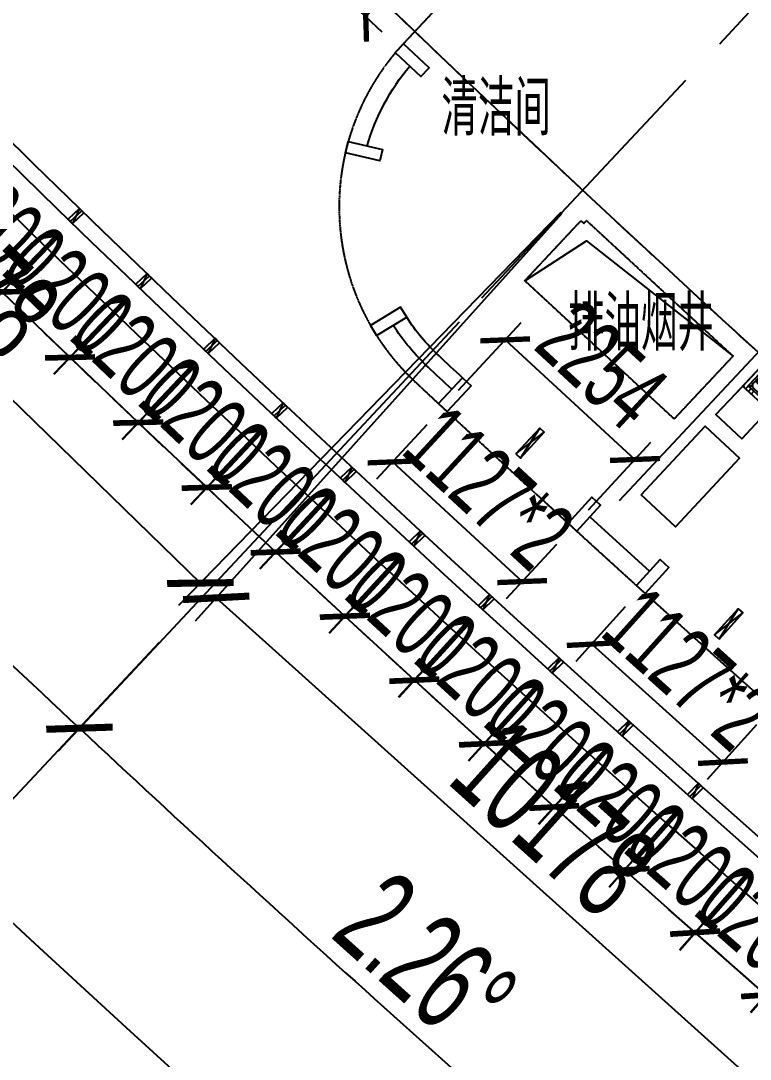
# Model space of a CAD drawing. Extents: x -668578 to 2331563, y -1202445 to 1620273.
# Drawn here: x 976284 to 985599, y 90688 to 103955 of the extents above; entities that cross this region are included whole.
import ezdxf
from ezdxf.enums import TextEntityAlignment as Align

# ---------------------------------------------------------------- set-up
doc = ezdxf.new("R2010")
doc.units = 0
doc.linetypes.add('CENTER2', pattern=[28.575, 19.05, -3.175, 3.175, -3.175])
doc.linetypes.add('DASH', pattern=[0.35, 0.25, -0.1])
doc.layers.get('0').update_dxf_attribs({"color": 8})
doc.layers.get('Defpoints').update_dxf_attribs({"color": 8})
for name, color, linetype in [('#标注', 8, 'Continuous'), ('#轴线', 8, 'CENTER2'), ('A-AL', 8, 'Continuous'), ('A-BEAM-PLAN-C', 8, 'Continuous'), ('A-DIMS-150', 8, 'Continuous'), ('A-WIND-FRAM', 8, 'Continuous'), ('AXIS', 8, 'Continuous'), ('dim', 8, 'Continuous'), ('外轮廓', 8, 'Continuous'), ('建-文字', 8, 'Continuous')]:
    doc.layers.add(name, color=color, linetype=linetype)
doc.layers.add('Def point', color=8, linetype='Continuous', plot=False)
doc.styles.add('JHZX', font='jrs.shx', dxfattribs={"width": 0.6, "bigfont": 'jhz.shx'})
doc.styles.add('XD2008', font='xd-hzs.shx', dxfattribs={"width": 0.7, "bigfont": 'xd-hztxt.shx'})
doc.dimstyles.new('JZBZ-300', dxfattribs={"dimscale": 300, "dimtxt": 3, "dimasz": 1.5, "dimexe": 1, "dimexo": 1, "dimgap": 0.5, "dimtad": 1, "dimdec": 0, "dimdsep": 46, "dimtxsty": 'JHZX', "dimblk1": 'ARCHTICK', "dimblk2": 'ARCHTICK', "dimsah": 1, "dimcen": 0, "dimclrd": 1, "dimclre": 1, "dimclrt": 2, "dimazin": 2, "dimtfac": 1, "dimtdec": 0, "dimtix": 1, "dimtmove": 0, "dimatfit": 3, "dimfxl": 0, "dimtolj": 1, "dimlwd": -1, "dimlwe": -1, "dimarcsym": 0})
doc.dimstyles.new('JZBZ-400', dxfattribs={"dimscale": 400, "dimtxt": 3, "dimasz": 1.5, "dimexe": 1, "dimexo": 1, "dimgap": 0.5, "dimtad": 1, "dimdec": 0, "dimdsep": 46, "dimtxsty": 'JHZX', "dimblk1": 'ARCHTICK', "dimblk2": 'ARCHTICK', "dimsah": 1, "dimcen": 0, "dimclrd": 1, "dimclre": 1, "dimclrt": 2, "dimazin": 2, "dimtfac": 1, "dimtdec": 0, "dimtix": 1, "dimtmove": 0, "dimatfit": 3, "dimfxl": 0, "dimtolj": 1, "dimlwd": -1, "dimlwe": -1, "dimarcsym": 0})

# ---------------------------------------------------------------- blocks, each defined once
blk = doc.blocks.new('_ARCHTICK')
at = {"color": 0, "linetype": 'ByBlock', "const_width": 0.15}
blk.add_lwpolyline([(-0.5, -0.5), (0.5, 0.5)], dxfattribs=at)
blk = doc.blocks.new('*D2939')
at = {"layer": '#标注', "ltscale": 300, "transparency": 16777216}
for p, q in [((-1773, -1481), (-9342, -7863)), ((165914, -92056), (164727, -101884))]:
    blk.add_line(p, q, dxfattribs=at)
blk.add_arc((197092, 166179), 269610, 220.13382, 263.11563, dxfattribs=at)
at = {"layer": 'Defpoints', "color": 0, "ltscale": 300, "transparency": 16777216}
for p in [(197092, 166179), (-1467, -1224), (40380, -53208), (165962, -91659)]:
    blk.add_point(p, dxfattribs=at)
at = {"layer": '#标注', "ltscale": 300, "transparency": 16777216, "xscale": 600, "yscale": 600, "zscale": 600}
for p, rotation in [((-9036, -7605), 130.1338192809485), ((164775, -101487), 353.1156299250187)]:
    blk.add_blockref('_ARCHTICK', p, dxfattribs=dict(at, rotation=rotation))
at = {"layer": '#标注', "ltscale": 300, "transparency": 16777216, "insert": (69342, -70334), "char_height": 1200, "attachment_point": 5, "rotation": 331.6247, "style": 'JHZX'}
blk.add_mtext('\\A1;42.98°', dxfattribs=at)
blk = doc.blocks.new('*D2925')
at = {"layer": '#标注', "ltscale": 300, "transparency": 16777216}
for p, q in [((12073, -16646), (6738, -21918)), ((19433, -23807), (14311, -29285))]:
    blk.add_line(p, q, dxfattribs=at)
blk.add_arc((197092, 166179), 267210, 224.65822, 226.92042, dxfattribs=at)
at = {"layer": 'Defpoints', "color": 0, "ltscale": 300, "transparency": 16777216}
for p in [(197092, 166179), (12357, -16365), (19707, -23515), (9510, -24122)]:
    blk.add_point(p, dxfattribs=at)
at = {"layer": '#标注', "ltscale": 300, "transparency": 16777216, "xscale": 600, "yscale": 600, "zscale": 600}
for p, rotation in [((7022, -21637), 134.658220760671), ((14584, -28993), 316.9204201115836)]:
    blk.add_blockref('_ARCHTICK', p, dxfattribs=dict(at, rotation=rotation))
at = {"layer": '#标注', "ltscale": 300, "transparency": 16777216, "insert": (11325, -24779), "char_height": 1200, "attachment_point": 5, "rotation": 315.7893, "style": 'JHZX'}
blk.add_mtext('\\A1;2.26°', dxfattribs=at)
blk = doc.blocks.new('*D2926')
at = {"layer": '#标注', "ltscale": 300, "transparency": 16777216}
for p, q in [((19433, -23807), (14311, -29285)), ((27071, -30671), (22169, -36347))]:
    blk.add_line(p, q, dxfattribs=at)
blk.add_arc((197092, 166179), 267210, 226.92042, 229.18262, dxfattribs=at)
at = {"layer": 'Defpoints', "color": 0, "ltscale": 300, "transparency": 16777216}
for p in [(197092, 166179), (19707, -23515), (27333, -30369), (17168, -31378)]:
    blk.add_point(p, dxfattribs=at)
at = {"layer": '#标注', "ltscale": 300, "transparency": 16777216, "xscale": 600, "yscale": 600, "zscale": 600}
for p, rotation in [((14584, -28993), 136.9204201115834), ((22430, -36045), 319.182619462497)]:
    blk.add_blockref('_ARCHTICK', p, dxfattribs=dict(at, rotation=rotation))
at = {"layer": '#标注', "ltscale": 300, "transparency": 16777216, "insert": (19007, -31962), "char_height": 1200, "attachment_point": 5, "rotation": 318.0515, "style": 'JHZX'}
blk.add_mtext('\\A1;2.26°', dxfattribs=at)
blk = doc.blocks.new('*U2924')
at = {"linetype": 'ByBlock'}
blk.add_line((0, -20), (0, 0), dxfattribs=at)
blk.add_circle((0, -24), 4, dxfattribs=at)
at = {"color": 253, "linetype": 'ByBlock', "style": 'JHZX', "width": 0.75}
blk.add_attdef('AXES', text='', height=4, dxfattribs=at).set_placement((0, -24), align=Align.MIDDLE_CENTER)
blk = doc.blocks.new('*D3023')
at = {"layer": '#标注', "transparency": 16777216}
for p, q in [((-133759, -13501), (-138440, -18710)), ((-138172, -18412), (-130603, -25216)), ((-126189, -20305), (-130870, -25513))]:
    blk.add_line(p, q, dxfattribs=at)
at = {"layer": 'Defpoints', "color": 0, "transparency": 16777216}
for p in [(-133491, -13204), (-125921, -20007), (-130603, -25216)]:
    blk.add_point(p, dxfattribs=at)
at = {"layer": '#标注', "transparency": 16777216, "xscale": 600, "yscale": 600, "zscale": 600}
for p, rotation in [((-138172, -18412), 138.0515178101667), ((-130603, -25216), 318.0515178101667)]:
    blk.add_blockref('_ARCHTICK', p, dxfattribs=dict(at, rotation=rotation))
at = {"layer": '#标注', "transparency": 16777216, "insert": (-133853, -21219), "char_height": 1200, "attachment_point": 5, "rotation": 318.0515, "style": 'JHZX'}
blk.add_mtext('\\A1;10178', dxfattribs=at)
blk = doc.blocks.new('*D3024')
at = {"layer": '#标注', "transparency": 16777216}
for p, q in [((-141066, -6393), (-145949, -11413)), ((-145670, -11126), (-138374, -18223)), ((-133770, -13491), (-138653, -18510))]:
    blk.add_line(p, q, dxfattribs=at)
at = {"layer": 'Defpoints', "color": 0, "transparency": 16777216}
for p in [(-140787, -6107), (-133491, -13204), (-138374, -18223)]:
    blk.add_point(p, dxfattribs=at)
at = {"layer": '#标注', "transparency": 16777216, "xscale": 600, "yscale": 600, "zscale": 600}
for p, rotation in [((-145670, -11126), 135.7893196351563), ((-138374, -18223), 315.7893196351563)]:
    blk.add_blockref('_ARCHTICK', p, dxfattribs=dict(at, rotation=rotation))
at = {"layer": '#标注', "transparency": 16777216, "insert": (-141464, -14101), "char_height": 1200, "attachment_point": 5, "rotation": 315.7893, "style": 'JHZX'}
blk.add_mtext('\\A1;10178', dxfattribs=at)
blk = doc.blocks.new('rgewg1500')
at = {"ltscale": 0.3}
for p, q in [((0, -2250), (0, -450)), ((150, -500), (20, -500)), ((100, -550), (100, -500)), ((150, -550), (150, -500)), ((0, -2100), (0, -550)), ((0, -550), (50, -550)), ((634, -550), (50, -550)), ((50, -2030), (50, -570)), ((70, -550), (150, -550)), ((75, -625), (75, -600)), ((114, -656), (87, -656)), ((87, -656), (108, -729)), ((172, -656), (114, -656)), ((297, -642), (172, -656)), ((341, -642), (297, -642)), ((407, -646), (318, -669)), ((429, -651), (341, -642)), ((445, -639), (407, -646)), ((505, -628), (445, -639)), ((495, -673), (505, -628)), ((633, -2045), (633, -555)), ((653, -535), (913, -535)), ((883, -2045), (933, -555)), ((2100, -550), (933, -550)), ((1400, -2050), (1400, -550)), ((1800, -2050), (1800, -550)), ((2100, -2050), (2100, -550)), ((108, -729), (107, -814)), ((108, -729), (123, -777)), ((210, -789), (183, -789)), ((183, -789), (204, -862)), ((268, -789), (210, -789)), ((393, -775), (268, -789)), ((437, -775), (393, -775)), ((503, -779), (414, -802)), ((525, -784), (437, -775)), ((496, -781), (495, -673)), ((541, -772), (503, -779)), ((601, -761), (541, -772)), ((591, -806), (601, -761)), ((107, -814), (99, -945)), ((204, -862), (203, -947)), ((204, -862), (219, -910)), ((593, -946), (591, -806)), ((99, -945), (94, -953)), ((94, -953), (101, -1054)), ((101, -1054), (102, -1154)), ((195, -953), (190, -1086)), ((203, -947), (195, -953)), ((592, -1148), (595, -973)), ((595, -973), (593, -946)), ((102, -1154), (92, -1211)), ((190, -1086), (198, -1187)), ((198, -1187), (198, -1287)), ((587, -1344), (592, -1148)), ((92, -1211), (89, -1272)), ((89, -1272), (198, -1265)), ((185, -1195), (314, -1203)), ((188, -1256), (185, -1195)), ((198, -1313), (188, -1256)), ((198, -1287), (188, -1344)), ((198, -1413), (198, -1313)), ((314, -1203), (354, -1226)), ((335, -1215), (407, -1203)), ((354, -1226), (392, -1249)), ((392, -1249), (403, -1258)), ((407, -1203), (442, -1206)), ((442, -1206), (553, -1209)), ((553, -1209), (595, -1210)), ((567, -1279), (558, -1266)), ((567, -1321), (558, -1334)), ((582, -1278), (567, -1321)), ((582, -1322), (567, -1279)), ((596, -1236), (582, -1278)), ((596, -1364), (582, -1322)), ((587, -1256), (592, -1452)), ((595, -1210), (609, -1210)), ((609, -1210), (596, -1236)), ((89, -1328), (198, -1335)), ((92, -1389), (89, -1328)), ((102, -1446), (92, -1389)), ((101, -1546), (102, -1446)), ((188, -1344), (185, -1405)), ((185, -1405), (314, -1397)), ((190, -1514), (198, -1413)), ((314, -1397), (354, -1374)), ((335, -1385), (407, -1397)), ((354, -1374), (392, -1351)), ((392, -1351), (403, -1342)), ((407, -1397), (442, -1394)), ((442, -1394), (553, -1391)), ((553, -1391), (595, -1390)), ((592, -1452), (595, -1627)), ((595, -1390), (609, -1390)), ((609, -1390), (596, -1364)), ((94, -1647), (101, -1546)), ((195, -1647), (190, -1514)), ((99, -1655), (94, -1647)), ((107, -1786), (99, -1655)), ((203, -1653), (195, -1647)), ((204, -1738), (203, -1653)), ((204, -1738), (219, -1690)), ((593, -1654), (591, -1794)), ((595, -1627), (593, -1654)), ((108, -1871), (107, -1786)), ((108, -1871), (123, -1823)), ((183, -1811), (204, -1738)), ((210, -1811), (183, -1811)), ((268, -1811), (210, -1811)), ((393, -1825), (268, -1811)), ((437, -1825), (393, -1825)), ((503, -1821), (414, -1798)), ((525, -1816), (437, -1825)), ((496, -1819), (495, -1927)), ((541, -1828), (503, -1821)), ((601, -1839), (541, -1828)), ((591, -1794), (601, -1839)), ((75, -2025), (75, -1975)), ((87, -1944), (108, -1871)), ((114, -1944), (87, -1944)), ((172, -1944), (114, -1944)), ((297, -1958), (172, -1944)), ((341, -1958), (297, -1958)), ((407, -1954), (318, -1931)), ((429, -1949), (341, -1958)), ((445, -1961), (407, -1954)), ((505, -1972), (445, -1961)), ((495, -1927), (505, -1972)), ((0, -2100), (50, -2100)), ((20, -2100), (150, -2100)), ((50, -2050), (634, -2050)), ((50, -2050), (50, -2050)), ((150, -2050), (70, -2050)), ((100, -2100), (100, -2050)), ((150, -2100), (150, -2050)), ((653, -2065), (863, -2065)), ((883, -2050), (2100, -2050))]:
    blk.add_line(p, q, dxfattribs=at)
for points in [[(0, -500), (450, -500), (450, 0), (0, 0)], [(0, -2100), (450, -2100), (450, -2600), (0, -2600)]]:
    blk.add_lwpolyline(points, close=True, dxfattribs=at)
blk.add_lwpolyline([(50, -2100), (50, -550)], dxfattribs=at)
blk.add_lwpolyline([(633, -2025), (125, -2025, -0.414214), (75, -1975), (75, -625, -0.414214), (125, -575), (633, -575)], format="xyb", dxfattribs=at)
for centre, radius, start, end in [((20, -520), 20, 90, 180), ((70, -570), 20, 90, 180), ((50, -600), 25, 0, 90), ((653, -555), 20, 90, 180), ((913, -555), 20, 0, 90), ((2050, -600), 50, 0, 90), ((20, -2080), 20, 180, 270), ((50, -2025), 25, 270, 0), ((70, -2030), 20, 180, 270), ((653, -2045), 20, 180, 270), ((863, -2045), 20, 270, 0), ((2050, -2000), 50, 270, 0)]:
    blk.add_arc(centre, radius, start, end, dxfattribs=at)
blk = doc.blocks.new('xvfvrwteg')
blk.add_line((959, -600), (97, -34))
for points in [[(-166, -160), (-40, -243), (207, 133), (82, 215)], [(948, -891), (822, -809), (1068, -432), (1194, -514)]]:
    blk.add_lwpolyline(points, close=True)
blk = doc.blocks.new('rbbnynytnyt')
for p, q in [((0, 0), (80, -450)), ((80, 0), (0, -450))]:
    blk.add_line(p, q)
blk.add_lwpolyline([(0, 0), (80, 0), (80, -450), (0, -450)], close=True)
blk = doc.blocks.new('*D2320')
at = {"layer": '#标注', "color": 1, "ltscale": 300, "transparency": 16777216}
for p, q in [((981469, 98793), (980828, 98098)), ((981031, 98319), (982687, 96790)), ((983125, 97265), (982484, 96570))]:
    blk.add_line(p, q, dxfattribs=at)
at = {"layer": 'Defpoints', "color": 0, "ltscale": 300, "transparency": 16777216}
for p in [(981672, 99014), (983329, 97485), (982687, 96790)]:
    blk.add_point(p, dxfattribs=at)
at = {"layer": '#标注', "color": 1, "ltscale": 300, "transparency": 16777216, "xscale": 450, "yscale": 450, "zscale": 450}
for p, rotation in [((981031, 98319), 137.2974702887697), ((982687, 96790), 317.2974702887697)]:
    blk.add_blockref('_ARCHTICK', p, dxfattribs=dict(at, rotation=rotation))
at = {"layer": '#标注', "color": 2, "ltscale": 300, "transparency": 16777216, "insert": (982266, 97995), "char_height": 900, "attachment_point": 5, "rotation": 317.2975, "style": 'JHZX'}
blk.add_mtext('\\A1;1127*2', dxfattribs=at)
blk = doc.blocks.new('*D2321')
at = {"layer": '#标注', "color": 1, "ltscale": 300, "transparency": 16777216}
for p, q in [((984002, 96466), (983374, 95768)), ((983575, 95991), (985251, 94484)), ((985678, 94960), (985051, 94261))]:
    blk.add_line(p, q, dxfattribs=at)
at = {"layer": 'Defpoints', "color": 0, "ltscale": 300, "transparency": 16777216}
for p in [(984202, 96689), (985879, 95183), (985251, 94484)]:
    blk.add_point(p, dxfattribs=at)
at = {"layer": '#标注', "color": 1, "ltscale": 300, "transparency": 16777216, "xscale": 450, "yscale": 450, "zscale": 450}
for p, rotation in [((983575, 95991), 138.0515034391659), ((985251, 94484), 318.0515034391659)]:
    blk.add_blockref('_ARCHTICK', p, dxfattribs=dict(at, rotation=rotation))
at = {"layer": '#标注', "color": 2, "ltscale": 300, "transparency": 16777216, "insert": (984814, 95684), "char_height": 900, "attachment_point": 5, "rotation": 318.0515, "style": 'JHZX'}
blk.add_mtext('\\A1;1127*2', dxfattribs=at)
blk = doc.blocks.new('*D2414')
at = {"layer": '#标注', "color": 1, "ltscale": 300, "transparency": 16777216}
for p, q in [((982102, 105096), (981672, 105498)), ((980689, 104007), (981891, 105293)), ((980899, 103810), (980469, 104212))]:
    blk.add_line(p, q, dxfattribs=at)
at = {"layer": 'Defpoints', "color": 0, "ltscale": 300, "transparency": 16777216}
for p in [(981891, 105293), (982321, 104891), (981118, 103605)]:
    blk.add_point(p, dxfattribs=at)
at = {"layer": '#标注', "color": 1, "ltscale": 300, "transparency": 16777216, "xscale": 450, "yscale": 450, "zscale": 450}
for p, rotation in [((981891, 105293), 46.91510862200041), ((980689, 104007), 226.9151086220004)]:
    blk.add_blockref('_ARCHTICK', p, dxfattribs=dict(at, rotation=rotation))
at = {"layer": '#标注', "color": 2, "ltscale": 300, "transparency": 16777216, "insert": (980852, 105060), "char_height": 900, "attachment_point": 5, "rotation": 46.9151, "style": 'JHZX'}
blk.add_mtext('\\A1;1761', dxfattribs=at)
blk = doc.blocks.new('*D2444')
at = {"layer": 'Defpoints', "color": 0, "ltscale": 300, "transparency": 16777216}
for p in [(981672, 99014), (984127, 98350), (983329, 97485)]:
    blk.add_point(p, dxfattribs=at)
at = {"layer": 'dim', "color": 1, "ltscale": 300, "transparency": 16777216}
for p, q in [((981876, 99234), (982674, 100099)), ((982470, 99878), (984127, 98350)), ((983532, 97706), (984330, 98570))]:
    blk.add_line(p, q, dxfattribs=at)
at = {"layer": 'dim', "color": 1, "ltscale": 300, "transparency": 16777216, "xscale": 450, "yscale": 450, "zscale": 450}
for p, rotation in [((982470, 99878), 137.2974702887697), ((984127, 98350), 317.2974702887697)]:
    blk.add_blockref('_ARCHTICK', p, dxfattribs=dict(at, rotation=rotation))
at = {"layer": 'dim', "color": 2, "ltscale": 300, "transparency": 16777216, "insert": (983705, 99555), "char_height": 900, "attachment_point": 5, "rotation": 317.2975, "style": 'JHZX'}
blk.add_mtext('\\A1;2254', dxfattribs=at)
blk = doc.blocks.new('幕墙分隔')
for p, q in [((-40, -100), (40, 100)), ((0, 100), (0, -100))]:
    blk.add_line(p, q)
blk.add_lwpolyline([(-40, 100), (40, 100), (40, -100), (-40, -100)], close=True)
blk = doc.blocks.new('*U1050')
at = {"layer": 'A-WIND-FRAM', "xscale": -1, "rotation": 356.908362146836}
blk.add_blockref('幕墙分隔', (-5, -100), dxfattribs=at)
blk = doc.blocks.new('*U1051')
at = {"layer": 'dim', "color": 0, "linetype": 'ByBlock', "lineweight": -2, "transparency": 16777216}
for p, rotation in [((976916, 101392), 135.9369928251535), ((977780, 100559), 136.1988137306628), ((978648, 99731), 136.4606346361722), ((979520, 98906), 136.7224555416829), ((980395, 98085), 136.9842764471909), ((981274, 97269), 137.2460973527002), ((982157, 96456), 137.5079182582082), ((983044, 95648), 137.7697391637175), ((983934, 94843), 138.0315600692268), ((984828, 94043), 138.2933809747348)]:
    blk.add_blockref('*U1050', p, dxfattribs=dict(at, rotation=rotation))
blk = doc.blocks.new('*D1168')
at = {"layer": '#标注', "ltscale": 300, "transparency": 16777216}
for p, q in [((986431, 92228), (985607, 91282)), ((985804, 91508), (985465, 91804)), ((986709, 90720), (985804, 91508)), ((987336, 91440), (986512, 90494)), ((986709, 90720), (987049, 90425))]:
    blk.add_line(p, q, dxfattribs=at)
at = {"layer": 'Defpoints', "color": 0, "ltscale": 300, "transparency": 16777216}
for p in [(986628, 92454), (987533, 91666), (985804, 91508)]:
    blk.add_point(p, dxfattribs=at)
at = {"layer": '#标注', "ltscale": 300, "transparency": 16777216, "xscale": 450, "yscale": 450, "zscale": 450}
for p, rotation in [((985804, 91508), 318.9479324750422), ((986709, 90720), 138.9479324750422)]:
    blk.add_blockref('_ARCHTICK', p, dxfattribs=dict(at, rotation=rotation))
at = {"layer": '#标注', "ltscale": 300, "transparency": 16777216, "insert": (986651, 91567), "char_height": 900, "attachment_point": 5, "rotation": 318.9479, "style": 'JHZX'}
blk.add_mtext('\\A1;1200', dxfattribs=at)
blk = doc.blocks.new('*D1169')
at = {"layer": '#标注', "ltscale": 300, "transparency": 16777216}
for p, q in [((985528, 93021), (984701, 92079)), ((984899, 92304), (984561, 92601)), ((985800, 91512), (984899, 92304)), ((986430, 92229), (985602, 91287)), ((985800, 91512), (986138, 91215))]:
    blk.add_line(p, q, dxfattribs=at)
at = {"layer": 'Defpoints', "color": 0, "ltscale": 300, "transparency": 16777216}
for p in [(985727, 93246), (986628, 92454), (984899, 92304)]:
    blk.add_point(p, dxfattribs=at)
at = {"layer": '#标注', "ltscale": 300, "transparency": 16777216, "xscale": 450, "yscale": 450, "zscale": 450}
for p, rotation in [((984899, 92304), 318.6861115695273), ((985800, 91512), 138.6861115695273)]:
    blk.add_blockref('_ARCHTICK', p, dxfattribs=dict(at, rotation=rotation))
at = {"layer": '#标注', "ltscale": 300, "transparency": 16777216, "insert": (985745, 92359), "char_height": 900, "attachment_point": 5, "rotation": 318.6861, "style": 'JHZX'}
blk.add_mtext('\\A1;1200', dxfattribs=at)
blk = doc.blocks.new('*D1170')
at = {"layer": '#标注', "ltscale": 300, "transparency": 16777216}
for p, q in [((984630, 93818), (983798, 92880)), ((983997, 93104), (983660, 93403)), ((984894, 92308), (983997, 93104)), ((985527, 93022), (984695, 92084)), ((984894, 92308), (985231, 92010))]:
    blk.add_line(p, q, dxfattribs=at)
at = {"layer": 'Defpoints', "color": 0, "ltscale": 300, "transparency": 16777216}
for p in [(984829, 94043), (985727, 93246), (983997, 93104)]:
    blk.add_point(p, dxfattribs=at)
at = {"layer": '#标注', "ltscale": 300, "transparency": 16777216, "xscale": 450, "yscale": 450, "zscale": 450}
for p, rotation in [((983997, 93104), 318.4242906640191), ((984894, 92308), 138.4242906640191)]:
    blk.add_blockref('_ARCHTICK', p, dxfattribs=dict(at, rotation=rotation))
at = {"layer": '#标注', "ltscale": 300, "transparency": 16777216, "insert": (984844, 93155), "char_height": 900, "attachment_point": 5, "rotation": 318.4243, "style": 'JHZX'}
blk.add_mtext('\\A1;1200', dxfattribs=at)
blk = doc.blocks.new('*D1171')
at = {"layer": '#标注', "ltscale": 300, "transparency": 16777216}
for p, q in [((983735, 94620), (982898, 93685)), ((983098, 93909), (982763, 94209)), ((983992, 93108), (983098, 93909)), ((984629, 93819), (983792, 92885)), ((983992, 93108), (984328, 92808))]:
    blk.add_line(p, q, dxfattribs=at)
at = {"layer": 'Defpoints', "color": 0, "ltscale": 300, "transparency": 16777216}
for p in [(983935, 94843), (984829, 94043), (983098, 93909)]:
    blk.add_point(p, dxfattribs=at)
at = {"layer": '#标注', "ltscale": 300, "transparency": 16777216, "xscale": 450, "yscale": 450, "zscale": 450}
for p, rotation in [((983098, 93909), 318.1624697585146), ((983992, 93108), 138.1624697585146)]:
    blk.add_blockref('_ARCHTICK', p, dxfattribs=dict(at, rotation=rotation))
at = {"layer": '#标注', "ltscale": 300, "transparency": 16777216, "insert": (983946, 93956), "char_height": 900, "attachment_point": 5, "rotation": 318.1625, "style": 'JHZX'}
blk.add_mtext('\\A1;1200', dxfattribs=at)
blk = doc.blocks.new('*D1172')
at = {"layer": '#标注', "ltscale": 300, "transparency": 16777216}
for p, q in [((982843, 95425), (982003, 94494)), ((982204, 94717), (981870, 95019)), ((983094, 93913), (982204, 94717)), ((983734, 94620), (982893, 93690)), ((983094, 93913), (983428, 93611))]:
    blk.add_line(p, q, dxfattribs=at)
at = {"layer": 'Defpoints', "color": 0, "ltscale": 300, "transparency": 16777216}
for p in [(983044, 95648), (983935, 94843), (982204, 94717)]:
    blk.add_point(p, dxfattribs=at)
at = {"layer": '#标注', "ltscale": 300, "transparency": 16777216, "xscale": 450, "yscale": 450, "zscale": 450}
for p, rotation in [((982204, 94717), 317.900648853005), ((983094, 93913), 137.900648853005)]:
    blk.add_blockref('_ARCHTICK', p, dxfattribs=dict(at, rotation=rotation))
at = {"layer": '#标注', "ltscale": 300, "transparency": 16777216, "insert": (983051, 94760), "char_height": 900, "attachment_point": 5, "rotation": 317.9006, "style": 'JHZX'}
blk.add_mtext('\\A1;1200', dxfattribs=at)
blk = doc.blocks.new('*D1173')
at = {"layer": '#标注', "ltscale": 300, "transparency": 16777216}
for p, q in [((981956, 96234), (981111, 95308)), ((981313, 95529), (980980, 95833)), ((982199, 94721), (981313, 95529)), ((982842, 95426), (981997, 94499)), ((982199, 94721), (982532, 94418))]:
    blk.add_line(p, q, dxfattribs=at)
at = {"layer": 'Defpoints', "color": 0, "ltscale": 300, "transparency": 16777216}
for p in [(982158, 96456), (981313, 95529), (983044, 95648)]:
    blk.add_point(p, dxfattribs=at)
at = {"layer": '#标注', "ltscale": 300, "transparency": 16777216, "xscale": 450, "yscale": 450, "zscale": 450}
for p, rotation in [((981313, 95529), 317.6388279474979), ((982199, 94721), 137.6388279474979)]:
    blk.add_blockref('_ARCHTICK', p, dxfattribs=dict(at, rotation=rotation))
at = {"layer": '#标注', "ltscale": 300, "transparency": 16777216, "insert": (982160, 95569), "char_height": 900, "attachment_point": 5, "rotation": 317.6388, "style": 'JHZX'}
blk.add_mtext('\\A1;1200', dxfattribs=at)
blk = doc.blocks.new('*D1174')
at = {"layer": '#标注', "ltscale": 300, "transparency": 16777216}
for p, q in [((981072, 97048), (980222, 96125)), ((980425, 96346), (980094, 96651)), ((981308, 95533), (980425, 96346)), ((981955, 96235), (981105, 95313)), ((981308, 95533), (981640, 95229))]:
    blk.add_line(p, q, dxfattribs=at)
at = {"layer": 'Defpoints', "color": 0, "ltscale": 300, "transparency": 16777216}
for p in [(981275, 97269), (982158, 96456), (980425, 96346)]:
    blk.add_point(p, dxfattribs=at)
at = {"layer": '#标注', "ltscale": 300, "transparency": 16777216, "xscale": 450, "yscale": 450, "zscale": 450}
for p, rotation in [((980425, 96346), 317.3770070419904), ((981308, 95533), 137.3770070419904)]:
    blk.add_blockref('_ARCHTICK', p, dxfattribs=dict(at, rotation=rotation))
at = {"layer": '#标注', "ltscale": 300, "transparency": 16777216, "insert": (981273, 96381), "char_height": 900, "attachment_point": 5, "rotation": 317.377, "style": 'JHZX'}
blk.add_mtext('\\A1;1200', dxfattribs=at)
blk = doc.blocks.new('*D1175')
at = {"layer": '#标注', "ltscale": 300, "transparency": 16777216}
for p, q in [((980191, 97866), (979338, 96947)), ((979542, 97166), (979212, 97473)), ((980421, 96350), (979542, 97166)), ((981071, 97049), (980217, 96130)), ((980421, 96350), (980751, 96044))]:
    blk.add_line(p, q, dxfattribs=at)
at = {"layer": 'Defpoints', "color": 0, "ltscale": 300, "transparency": 16777216}
for p in [(980395, 98085), (981275, 97269), (979542, 97166)]:
    blk.add_point(p, dxfattribs=at)
at = {"layer": '#标注', "ltscale": 300, "transparency": 16777216, "xscale": 450, "yscale": 450, "zscale": 450}
for p, rotation in [((979542, 97166), 317.1151861364788), ((980421, 96350), 137.1151861364787)]:
    blk.add_blockref('_ARCHTICK', p, dxfattribs=dict(at, rotation=rotation))
at = {"layer": '#标注', "ltscale": 300, "transparency": 16777216, "insert": (980390, 97198), "char_height": 900, "attachment_point": 5, "rotation": 317.1152, "style": 'JHZX'}
blk.add_mtext('\\A1;1200', dxfattribs=at)
blk = doc.blocks.new('*D1176')
at = {"layer": '#标注', "ltscale": 300, "transparency": 16777216}
for p, q in [((979315, 98687), (978457, 97772)), ((978662, 97991), (978334, 98299)), ((979538, 97170), (978662, 97991)), ((980190, 97866), (979333, 96951)), ((979538, 97170), (979866, 96863))]:
    blk.add_line(p, q, dxfattribs=at)
at = {"layer": 'Defpoints', "color": 0, "ltscale": 300, "transparency": 16777216}
for p in [(979520, 98906), (980395, 98085), (978662, 97991)]:
    blk.add_point(p, dxfattribs=at)
at = {"layer": '#标注', "ltscale": 300, "transparency": 16777216, "xscale": 450, "yscale": 450, "zscale": 450}
for p, rotation in [((978662, 97991), 316.8533652309696), ((979538, 97170), 136.8533652309696)]:
    blk.add_blockref('_ARCHTICK', p, dxfattribs=dict(at, rotation=rotation))
at = {"layer": '#标注', "ltscale": 300, "transparency": 16777216, "insert": (979510, 98018), "char_height": 900, "attachment_point": 5, "rotation": 316.8534, "style": 'JHZX'}
blk.add_mtext('\\A1;1200', dxfattribs=at)
blk = doc.blocks.new('*D1177')
at = {"layer": '#标注', "ltscale": 300, "transparency": 16777216}
for p, q in [((978442, 99513), (977580, 98602)), ((977786, 98820), (977459, 99129)), ((978658, 97995), (977786, 98820)), ((979314, 98688), (978452, 97777)), ((978658, 97995), (978985, 97686))]:
    blk.add_line(p, q, dxfattribs=at)
at = {"layer": 'Defpoints', "color": 0, "ltscale": 300, "transparency": 16777216}
for p in [(978648, 99731), (979520, 98906), (977786, 98820)]:
    blk.add_point(p, dxfattribs=at)
at = {"layer": '#标注', "ltscale": 300, "transparency": 16777216, "xscale": 450, "yscale": 450, "zscale": 450}
for p, rotation in [((977786, 98820), 316.5915443254636), ((978658, 97995), 136.5915443254636)]:
    blk.add_blockref('_ARCHTICK', p, dxfattribs=dict(at, rotation=rotation))
at = {"layer": '#标注', "ltscale": 300, "transparency": 16777216, "insert": (978635, 98843), "char_height": 900, "attachment_point": 5, "rotation": 316.5915, "style": 'JHZX'}
blk.add_mtext('\\A1;1200', dxfattribs=at)
blk = doc.blocks.new('*D1178')
at = {"layer": '#标注', "ltscale": 300, "transparency": 16777216}
for p, q in [((977573, 100342), (976707, 99435)), ((976914, 99652), (976589, 99963)), ((977782, 98824), (976914, 99652)), ((978441, 99514), (977575, 98607)), ((977782, 98824), (978108, 98513))]:
    blk.add_line(p, q, dxfattribs=at)
at = {"layer": 'Defpoints', "color": 0, "ltscale": 300, "transparency": 16777216}
for p in [(977780, 100559), (976914, 99652), (978648, 99731)]:
    blk.add_point(p, dxfattribs=at)
at = {"layer": '#标注', "ltscale": 300, "transparency": 16777216, "xscale": 450, "yscale": 450, "zscale": 450}
for p, rotation in [((976914, 99652), 316.3297234199556), ((977782, 98824), 136.3297234199556)]:
    blk.add_blockref('_ARCHTICK', p, dxfattribs=dict(at, rotation=rotation))
at = {"layer": '#标注', "ltscale": 300, "transparency": 16777216, "insert": (977763, 99672), "char_height": 900, "attachment_point": 5, "rotation": 316.3297, "style": 'JHZX'}
blk.add_mtext('\\A1;1200', dxfattribs=at)
blk = doc.blocks.new('*D1179')
at = {"layer": '#标注', "ltscale": 300, "transparency": 16777216}
for p, q in [((976708, 101176), (975838, 100273)), ((976046, 100489), (975722, 100801)), ((976910, 99656), (976046, 100489)), ((977572, 100343), (976702, 99440)), ((976910, 99656), (977234, 99344))]:
    blk.add_line(p, q, dxfattribs=at)
at = {"layer": 'Defpoints', "color": 0, "ltscale": 300, "transparency": 16777216}
for p in [(976916, 101392), (976046, 100489), (977780, 100559)]:
    blk.add_point(p, dxfattribs=at)
at = {"layer": '#标注', "ltscale": 300, "transparency": 16777216, "xscale": 450, "yscale": 450, "zscale": 450}
for p, rotation in [((976046, 100489), 316.067902514447), ((976910, 99656), 136.067902514447)]:
    blk.add_blockref('_ARCHTICK', p, dxfattribs=dict(at, rotation=rotation))
at = {"layer": '#标注', "ltscale": 300, "transparency": 16777216, "insert": (976894, 100504), "char_height": 900, "attachment_point": 5, "rotation": 316.0679, "style": 'JHZX'}
blk.add_mtext('\\A1;1200', dxfattribs=at)
blk = doc.blocks.new('*D1180')
at = {"layer": '#标注', "ltscale": 300, "transparency": 16777216}
for p, q in [((975846, 102013), (974972, 101114)), ((975181, 101329), (974859, 101643)), ((976042, 100493), (975181, 101329)), ((976707, 101177), (975833, 100278)), ((976042, 100493), (976364, 100179))]:
    blk.add_line(p, q, dxfattribs=at)
at = {"layer": 'Defpoints', "color": 0, "ltscale": 300, "transparency": 16777216}
for p in [(976056, 102228), (976916, 101392), (975181, 101329)]:
    blk.add_point(p, dxfattribs=at)
at = {"layer": '#标注', "ltscale": 300, "transparency": 16777216, "xscale": 450, "yscale": 450, "zscale": 450}
for p, rotation in [((975181, 101329), 315.8060816089436), ((976042, 100493), 135.8060816089436)]:
    blk.add_blockref('_ARCHTICK', p, dxfattribs=dict(at, rotation=rotation))
at = {"layer": '#标注', "ltscale": 300, "transparency": 16777216, "insert": (976030, 101341), "char_height": 900, "attachment_point": 5, "rotation": 315.8061, "style": 'JHZX'}
blk.add_mtext('\\A1;1200', dxfattribs=at)
blk = doc.blocks.new('*D1181')
at = {"layer": '#标注', "ltscale": 300, "transparency": 16777216}
for p, q in [((974989, 102855), (974111, 101959)), ((974321, 102174), (974000, 102489)), ((975177, 101333), (974321, 102174)), ((975845, 102014), (974967, 101119)), ((975177, 101333), (975498, 101018))]:
    blk.add_line(p, q, dxfattribs=at)
at = {"layer": 'Defpoints', "color": 0, "ltscale": 300, "transparency": 16777216}
for p in [(975199, 103069), (974321, 102174), (976056, 102228)]:
    blk.add_point(p, dxfattribs=at)
at = {"layer": '#标注', "ltscale": 300, "transparency": 16777216, "xscale": 450, "yscale": 450, "zscale": 450}
for p, rotation in [((974321, 102174), 315.5442607034358), ((975177, 101333), 135.5442607034358)]:
    blk.add_blockref('_ARCHTICK', p, dxfattribs=dict(at, rotation=rotation))
at = {"layer": '#标注', "ltscale": 300, "transparency": 16777216, "insert": (975169, 102182), "char_height": 900, "attachment_point": 5, "rotation": 315.5443, "style": 'JHZX'}
blk.add_mtext('\\A1;1200', dxfattribs=at)
blk = doc.blocks.new('A$Caccc0cd0')
at = {"layer": '#标注'}
for p1, p2, picture, middle in [((-140786.8, -6106.7), (-133491.3, -13203.9), '*D3024', (-141464.3, -14101.4)), ((-133491.3, -13203.9), (-125921.5, -20007.5), '*D3023', (-133852.8, -21219))]:
    dim = blk.add_aligned_dim(p1=p1, p2=p2, distance=-7002.8, dimstyle='JZBZ-400', override={"dimclrd": 256, "dimclre": 256, "dimclrt": 256}, dxfattribs=at)
    dim.commit()
    dim.dimension.update_dxf_attribs({"geometry": picture, "text_midpoint": middle})
blk = doc.blocks.new('DSGDFG')
at = {"layer": '#标注', "ltscale": 300}
blk.add_arc((197092.2, 166179.2), 257800, 220.136073, 263.11563, dxfattribs=at)
at = {"layer": '#轴线', "ltscale": 200}
blk.add_line((19724.4, -23495.6), (67661.1, 27767.3), dxfattribs=at)
for radius in [228400, 236200, 244000, 251800, 257800]:
    blk.add_arc((197092.2, 166179.2), radius, 218.438892, 265.140584, dxfattribs=at)
at = {"layer": '#标注', "ltscale": 300}
blk.add_blockref('A$Caccc0cd0', (154502.6, -8915.6), dxfattribs=at)
at = {"layer": '#标注', "linetype": 'ByBlock', "xscale": 400, "yscale": 400, "rotation": 316.9502670627796}
blk.add_blockref('*U2924', (15605, -27893.8), dxfattribs=at).add_auto_attribs({'AXES': 'S4'})
at = {"layer": '#标注', "ltscale": 300}
for base, p1, p2, picture, middle in [((40379.7, -53208.3), (-1467, -1223.5), (165961.7, -91658.5), '*D2939', (69341.6, -70334.5)), ((9510.5, -24121.7), (12357.1, -16365), (19706.6, -23514.7), '*D2925', (11324.6, -24778.5)), ((17168.3, -31377.7), (19706.6, -23514.7), (27332.5, -30368.7), '*D2926', (19007, -31962.4))]:
    dim = blk.add_angular_dim_3p(base=base, center=(197092.1, 166179.2), p1=p1, p2=p2, dimstyle='JZBZ-400', override={"dimclrd": 256, "dimclre": 256, "dimclrt": 256}, dxfattribs=at)
    dim.commit()
    dim.dimension.update_dxf_attribs({"geometry": picture, "text_midpoint": middle})
blk = doc.blocks.new('QWERTT')
at = {"layer": '#标注', "ltscale": 300}
dim = blk.add_aligned_dim(p1=(981118.3, 103605.1), p2=(982321.3, 104891.3), distance=588.4, dimstyle='JZBZ-300', dxfattribs=at)
dim.commit()
dim.dimension.update_dxf_attribs({"geometry": '*D2414', "text_midpoint": (980851.8, 105060)})
for p1, p2, distance, picture, middle in [((981672.3, 99013.7), (983328.7, 97485.1), -945.6, '*D2320', (982266.1, 97995.5)), ((984202.5, 96689.4), (985878.9, 95182.7), -938.9, '*D2321', (984814.1, 95683.9))]:
    dim = blk.add_aligned_dim(p1=p1, p2=p2, distance=distance, text='1127*2', dimstyle='JZBZ-300', dxfattribs=at)
    dim.commit()
    dim.dimension.update_dxf_attribs({"geometry": picture, "text_midpoint": middle})
at = {"layer": 'dim', "ltscale": 300}
dim = blk.add_aligned_dim(p1=(981672.3, 99013.7), p2=(983328.7, 97485.1), distance=1176.6, dimstyle='JZBZ-300', dxfattribs=at)
dim.commit()
dim.dimension.update_dxf_attribs({"geometry": '*D2444', "text_midpoint": (983705.4, 99555.1)})

msp = doc.modelspace()

# ---------------------------------------------------------------- linework, layer by layer
at = {"layer": 'A-AL'}
for points in [[(1118355.3, 81975.4, 0.1374564), (1116892.4, 82729.6, -0.1495092), (1008196, 142063.6, 0.4157146), (1003871.8, 142100.4), (971684.6, 110294.9, 0.412976), (971649.8, 105990.9, 0.1494419), (1106711.2, 32398.8, 0.3779271), (1110215.5, 34407.4)], [(980707.3, 102355.3, -0.1044724), (981252.2, 103376.4)], [(981924.1, 99394.3, -0.0005148), (981621.5, 99676.5, -0.0616359), (981212, 100166.4, -0.1345028)], [(981787.8, 99247.9, -0.0005148), (981484.9, 99530.3, -0.0621592), (981040.8, 100062.9, -0.0621592)]]:
    msp.add_lwpolyline(points, format="xyb", dxfattribs=at)
at = {"layer": 'A-AL', "linetype": 'DASH'}
msp.add_lwpolyline([(1007464.8, 131779.9), (981168.2, 103658.7, 0.4125655), (981313.8, 99348.1, 0.1401637), (1109094.2, 33959.9, 0.4129138), (1112673.3, 36349.1), (1121228.6, 78745, 0.4158512), (1118825.4, 82341.4, -0.0570612), (1072922.5, 96920.6, 0.041227), (1069111, 98265, 0.0515723), (1064119.6, 99038.1), (1062567.6, 99116.7, -0.1166495), (1052200.4, 102130.1, -0.0581911), (1011774.8, 131925.5, 0.4145967)], format="xyb", close=True, dxfattribs=at)
at = {"layer": 'A-AL'}
for points in [[(981169.7, 103659.8), (981066.9, 103550.4), (981394.9, 103242.3), (981497.6, 103351.6)], [(980430, 102265.6), (980463.9, 102411.7), (980902.3, 102310.1), (980868.4, 102164)], [(980749.3, 100061.9), (980826.9, 99933.6), (981212, 100166.4), (981134.3, 100294.8)], [(981727.2, 98962.6), (981617.4, 99064.8), (981924.1, 99394.3), (982033.8, 99292)]]:
    msp.add_lwpolyline(points, close=True, dxfattribs=at)
at = {"layer": 'A-BEAM-PLAN-C', "linetype": 'DASH'}
msp.add_lwpolyline([(982720.7, 100633.8), (983437.9, 101400.7), (983474.4, 101366.5), (983508.5, 101403.1), (985380.2, 99671.1), (984628.1, 98868)], close=True, dxfattribs=at)
at = {"layer": 'A-DIMS-150'}
msp.add_lwpolyline([(982720.8, 100633.9), (983507.7, 101142.5), (985380.2, 99671.1)], dxfattribs=at)
at = {"layer": 'AXIS'}
msp.add_line((989798.6, 104103.3), (983924.3, 97821.4), dxfattribs=at)
at = {"layer": 'Def point'}
msp.add_lwpolyline([(984205.8, 97900.3), (985025.4, 98776.8), (985463.7, 98367), (984644.1, 97490.5)], close=True, dxfattribs=at)
at = {"layer": '外轮廓', "color": 3}
for points in [[(1074437.6, 95756.9, -0.0962245), (1007874.3, 141748.9, 0.4157146), (1004188.1, 141780.3), (972000.9, 109974.8, 0.412976), (971971.2, 106305.8, 0.1494419), (1106801.6, 32839.7, 0.3546026), (1109712.2, 34352.5, 0.3546026)], [(1069984.6, 97547.9, -0.0905266), (1007731.4, 141609.1, 0.4157146), (1004328.7, 141638.1), (972141.5, 109832.6, 0.412976), (972114.1, 106445.8, 0.1494419), (1106841.7, 33035.6, 0.3452345), (1109495.6, 34359.2)]]:
    msp.add_lwpolyline(points, format="xyb", dxfattribs=at)

# ---------------------------------------------------------------- block references
at = {"layer": '#标注'}
for name, p in [('QWERTT', (0, 0)), ('DSGDFG', (962448.9, 123910))]:
    msp.add_blockref(name, p, dxfattribs=at)
at = {"layer": 'A-AL', "xscale": -1, "rotation": 284.3977536224551}
msp.add_blockref('xvfvrwteg', (984372.2, 96839.2), dxfattribs=at)
at = {"layer": 'A-WIND-FRAM', "xscale": -1, "rotation": 137.2848254381206}
msp.add_blockref('rbbnynytnyt', (982605.8, 98421.1), dxfattribs=at)
at = {"layer": 'A-WIND-FRAM', "rotation": 138.0516600530595}
msp.add_blockref('rbbnynytnyt', (985203.1, 96055.7), dxfattribs=at)
at = {"layer": 'Def point', "rotation": 316.920421525566}
msp.add_blockref('rgewg1500', (986937.9, 100821.9), dxfattribs=at)
at = {"layer": 'dim'}
msp.add_blockref('*U1051', (0, 0), dxfattribs=at)

# ---------------------------------------------------------------- texts
at = {"layer": '建-文字', "style": 'XD2008', "width": 0.7}
for s, p in [('清洁间', (981656.7, 102488)), ('排油烟井', (983272.7, 99740.5))]:
    msp.add_text(s, height=700, dxfattribs=at).set_placement(p)

# ---------------------------------------------------------------- dimensions: what is measured, and where the dimension line sits
at = {"layer": '#标注', "ltscale": 300}
for p1, p2, picture, middle in [((976055.6, 102228.3), (975199, 103068.7), '*D1181', (975169.2, 102181.6)), ((976916, 101391.8), (976055.6, 102228.3), '*D1180', (976029.8, 101341.1)), ((977780.2, 100559.2), (976916, 101391.8), '*D1179', (976894.3, 100504.5)), ((978648.1, 99730.6), (977780.2, 100559.2), '*D1178', (977762.5, 99671.8)), ((979519.9, 98906), (978648.1, 99730.6), '*D1177', (978634.6, 98843.1)), ((980395.4, 98085.3), (979519.9, 98906), '*D1176', (979510.4, 98018.4)), ((981274.7, 97268.7), (980395.4, 98085.3), '*D1175', (980390, 97197.8)), ((982157.7, 96456.1), (981274.7, 97268.7), '*D1174', (981273.3, 96381.1)), ((983044.4, 95647.5), (982157.7, 96456.1), '*D1173', (982160.3, 95568.5)), ((983934.8, 94843), (983044.4, 95647.5), '*D1172', (983051.1, 94760)), ((984828.8, 94042.6), (983934.8, 94843), '*D1171', (983945.5, 93955.5)), ((985726.5, 93246.3), (984828.8, 94042.6), '*D1170', (984843.6, 93155.1)), ((986627.8, 92454.1), (985726.5, 93246.3), '*D1169', (985745.4, 92358.9)), ((987532.8, 91666), (986627.8, 92454.1), '*D1168', (986650.7, 91566.8))]:
    dim = msp.add_aligned_dim(p1=p1, p2=p2, distance=1254.1, dimstyle='JZBZ-300', override={"dimclrd": 256, "dimclre": 256, "dimclrt": 256, "dimfxl": 200}, dxfattribs=at)
    dim.commit()
    dim.dimension.update_dxf_attribs({"geometry": picture, "text_midpoint": middle})

doc.saveas('drawing.dxf')
